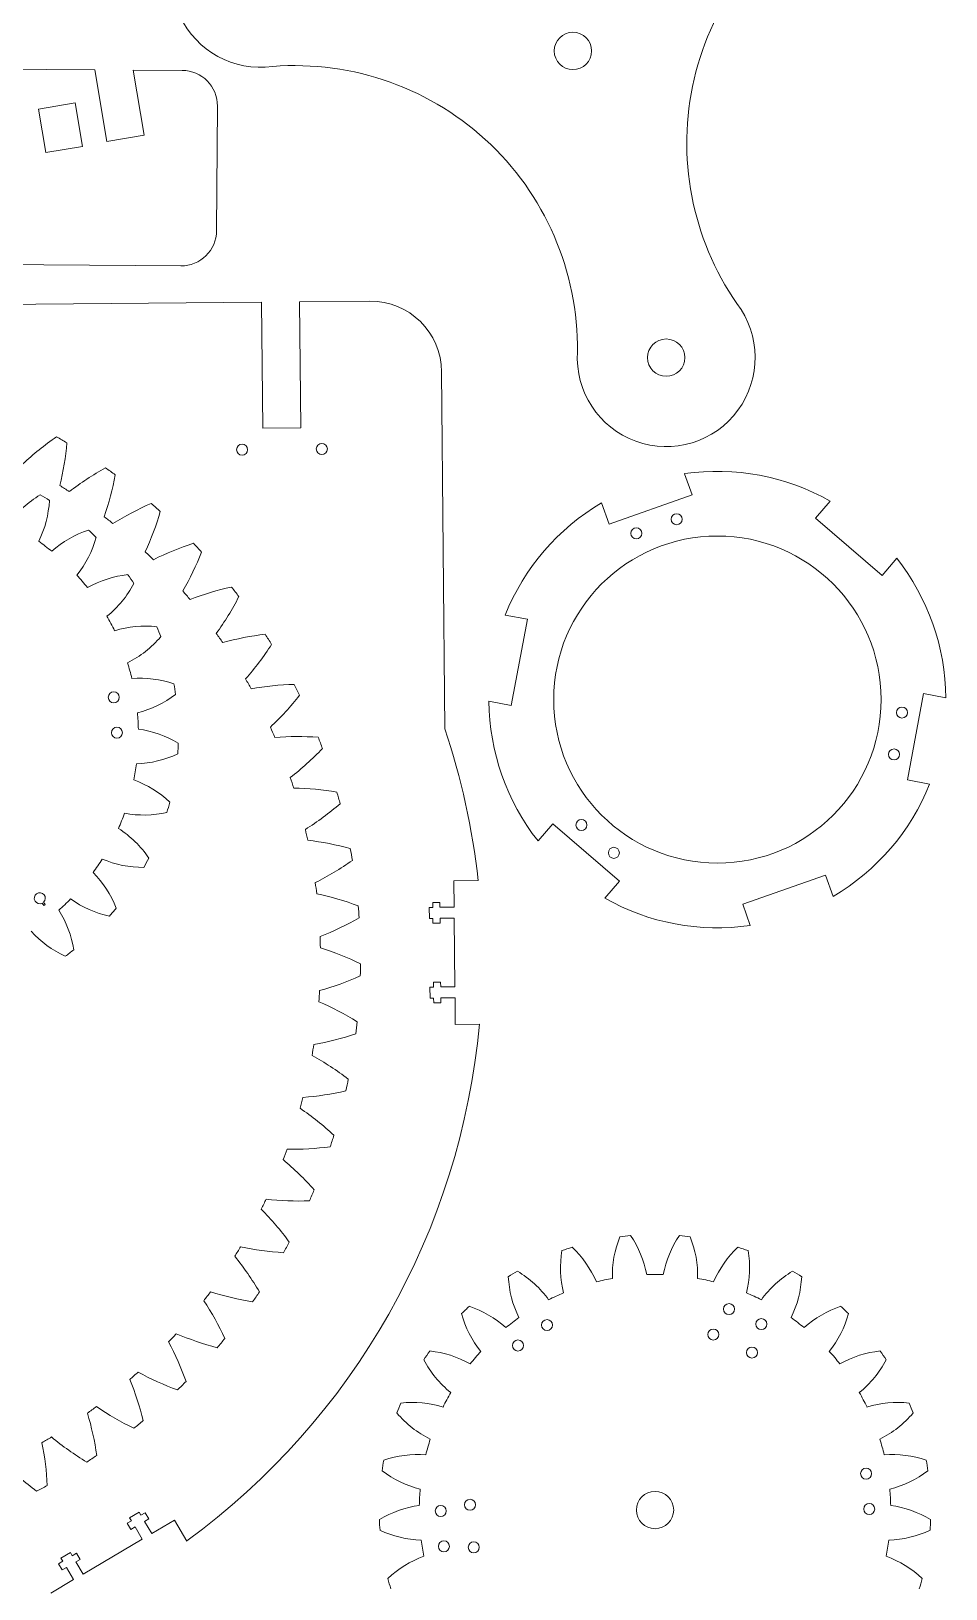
# Model space of a CAD drawing. Header units: millimetres. Extents: x 5 to 545, y 96 to 1497.
# Drawn here: x 288.2 to 545.2, y 639.1 to 1077.1 of the extents above; entities that cross this region are included whole.
import ezdxf

# ---------------------------------------------------------------- set-up
doc = ezdxf.new("R2010")
doc.units = ezdxf.units.MM

msp = doc.modelspace()

# ---------------------------------------------------------------- linework, layer by layer
at = {"color": 7, "linetype": 'Continuous', "lineweight": 15}
for p, q in [((306.06, 1066.28), (133.95, 1067.5)), ((306.06, 1066.28), (309.48, 1046.08)), ((319.93, 1047.85), (316.83, 1066.2)), ((330.61, 1066.1), (316.83, 1066.2)), ((300.54, 1056.94), (290.29, 1055.21)), ((302.61, 1044.72), (300.54, 1056.94)), ((340.29, 1021.03), (340.54, 1056.03)), ((290.29, 1055.21), (292.35, 1042.98)), ((309.48, 1046.08), (319.93, 1047.85)), ((292.35, 1042.98), (302.61, 1044.72)), ((330.22, 1011.11), (30.23, 1013.24)), ((67.81, 998.4), (352.93, 1000.92)), ((352.93, 1000.92), (353.26, 965.48)), ((363.63, 1001.01), (383.36, 1001.19)), ((363.96, 965.58), (363.63, 1001.01)), ((404.43, 880.92), (403.54, 981.37)), ((353.26, 965.48), (363.96, 965.58)), ((471.82, 952.68), (473.92, 946.69)), ((473.92, 946.69), (450.62, 938.51)), ((450.62, 938.51), (448.51, 944.5)), ((508.57, 940.17), (512.71, 944.99)), ((527.31, 924.08), (508.57, 940.17)), ((531.45, 928.9), (527.31, 924.08)), ((421.41, 912.93), (427.65, 911.76)), ((427.65, 911.76), (423.08, 887.48)), ((534.43, 866.54), (538.99, 890.82)), ((538.99, 890.82), (545.24, 889.64)), ((423.08, 887.48), (416.84, 888.66)), ((540.67, 865.37), (534.43, 866.54)), ((430.63, 849.4), (434.76, 854.21)), ((434.76, 854.21), (453.5, 838.12)), ((407.01, 838.21), (413.8, 838.27)), ((407.07, 830.76), (407.01, 838.21)), ((453.5, 838.12), (449.37, 833.3)), ((488.16, 831.61), (511.46, 839.79)), ((511.46, 839.79), (513.56, 833.8)), ((291.32, 831.91), (291.78, 831.26)), ((292.1, 831.48), (291.64, 832.14)), ((291.78, 831.26), (292.1, 831.48)), ((400.07, 830.7), (401.07, 830.71)), ((400.1, 827.6), (400.07, 830.7)), ((401.06, 832.08), (403.06, 832.1)), ((401.07, 830.71), (401.06, 832.08)), ((403.06, 832.1), (403.07, 830.73)), ((403.07, 830.73), (407.07, 830.76)), ((490.26, 825.61), (488.16, 831.61)), ((401.1, 827.61), (400.1, 827.6)), ((401.11, 826.23), (401.1, 827.61)), ((403.11, 826.25), (401.11, 826.23)), ((407.1, 827.66), (403.1, 827.63)), ((403.1, 827.63), (403.11, 826.25)), ((407.27, 808.36), (407.1, 827.66)), ((400.27, 808.3), (401.27, 808.31)), ((400.3, 805.2), (400.27, 808.3)), ((401.26, 809.68), (403.26, 809.7)), ((401.27, 808.31), (401.26, 809.68)), ((403.26, 809.7), (403.27, 808.33)), ((403.27, 808.33), (407.27, 808.36)), ((401.3, 805.21), (400.3, 805.2)), ((401.31, 803.83), (401.3, 805.21)), ((403.31, 803.85), (401.31, 803.83)), ((407.3, 805.26), (403.3, 805.23)), ((403.3, 805.23), (403.31, 803.85)), ((407.36, 797.81), (407.3, 805.26)), ((414.15, 797.87), (407.36, 797.81)), ((315.16, 657.48), (316.35, 658.18)), ((316.18, 655.75), (315.16, 657.48)), ((315.84, 659.04), (318.51, 660.61)), ((316.35, 658.18), (315.84, 659.04)), ((318.51, 660.61), (319.02, 659.75)), ((319.02, 659.75), (320.2, 660.45)), ((321.22, 658.72), (320.04, 658.03)), ((320.04, 658.03), (322.07, 654.58)), ((320.2, 660.45), (321.22, 658.72)), ((322.07, 654.58), (328.49, 658.36)), ((328.49, 658.36), (331.93, 652.51)), ((302.77, 643.21), (319.4, 653.01)), ((317.37, 656.45), (316.18, 655.75)), ((319.4, 653.01), (317.37, 656.45)), ((296.54, 647.67), (299.22, 649.24)), ((299.22, 649.24), (299.72, 648.38)), ((299.72, 648.38), (300.9, 649.07)), ((300.9, 649.07), (301.92, 647.35)), ((295.86, 646.1), (297.05, 646.81)), ((296.88, 644.38), (295.86, 646.1)), ((297.05, 646.81), (296.54, 647.67)), ((298.07, 645.08), (296.88, 644.38)), ((300.1, 641.64), (298.07, 645.08)), ((301.92, 647.35), (300.74, 646.66)), ((300.74, 646.66), (302.77, 643.21)), ((293.68, 637.85), (300.1, 641.64))]:
    msp.add_line(p, q, dxfattribs=at)
for centre, radius in [((440.43, 1071.57), 5.25), ((466.65, 985.31), 5.25), ((347.47, 959.43), 1.55), ((369.87, 959.63), 1.55), ((469.59, 939.87), 1.55), ((481.04, 889.15), 46), ((458.26, 935.89), 1.55), ((311.41, 889.78), 1.55), ((532.91, 885.5), 1.55), ((312.28, 879.82), 1.55), ((530.69, 873.71), 1.55), ((442.84, 853.87), 1.55), ((451.94, 846.05), 1.55), ((484.32, 717.72), 1.55), ((433.17, 713.23), 1.55), ((493.38, 713.5), 1.55), ((479.88, 710.58), 1.55), ((424.98, 707.49), 1.55), ((490.76, 705.51), 1.55), ((522.84, 671.45), 1.55), ((463.51, 661.22), 5.25), ((403.3, 660.96), 1.55), ((411.53, 662.69), 1.55), ((523.71, 661.49), 1.55), ((404.17, 651), 1.55), ((412.58, 650.73), 1.55)]:
    msp.add_circle(centre, radius, dxfattribs=at)
for centre, radius, start, end in [((352.62, 1091.98), 25, 56.3611, 273.0729), ((551.95, 1045.64), 79.5, 119.2492, 214.5831), ((330.54, 1056.1), 10, 359.593, 89.593), ((362.21, 987.95), 79.5, 359.2544, 95.9581), ((330.29, 1021.11), 10, 269.593, 359.593), ((383.54, 981.19), 20, 0.5069, 90.5069), ((466.65, 985.31), 25, 176.3358, 37.4455), ((341.45, 896.18), 81.25, 124.6223, 133.2059), ((211.99, 816.29), 168.75, 59.271, 60.4213), ((217.27, 968.33), 81.25, 346.4864, 355.07), ((348.56, 883.32), 81.25, 119.0838, 127.6674), ((231.92, 967.11), 81.25, 340.9479, 349.5315), ((211.99, 816.29), 168.75, 53.7326, 54.8828), ((481.04, 889.15), 64.2, 60.4398, 98.2583), ((305.54, 921.78), 29, 120.682, 144.3654), ((252.07, 879.55), 77.5, 57.86, 60.071), ((211.99, 816.29), 157.5, 56.5049, 57.6489), ((264.34, 946.57), 29, 333.5657, 357.2491), ((354.39, 869.82), 81.25, 113.5454, 122.129), ((246.38, 964.48), 81.25, 335.4095, 343.9931), ((211.99, 816.29), 168.75, 48.1941, 49.3444), ((481.04, 889.15), 64.2, 120.4398, 158.2583), ((211.99, 816.29), 157.5, 50.9665, 52.1105), ((252.07, 879.55), 66.25, 50.7622, 54.755), ((313.37, 909.3), 29, 108.2682, 131.9516), ((278.46, 942.37), 29, 321.1519, 344.8353), ((252.07, 879.55), 77.5, 45.4462, 47.6572), ((211.99, 816.29), 157.5, 45.428, 46.572), ((358.89, 855.83), 81.25, 108.0069, 116.5905), ((260.52, 960.47), 81.25, 329.871, 338.4546), ((211.99, 816.29), 168.75, 42.6556, 43.8059), ((481.04, 889.15), 64.2, 0.4398, 38.2583), ((252.07, 879.55), 66.25, 38.3484, 42.3412), ((318.33, 895.43), 29, 95.8544, 119.5378), ((291.34, 935.23), 29, 308.7381, 332.4215), ((252.07, 879.55), 77.5, 33.0324, 35.2434), ((362.02, 841.47), 81.25, 102.4685, 111.0521), ((211.99, 816.29), 168.75, 37.1172, 38.2674), ((211.99, 816.29), 157.5, 39.8895, 41.0335), ((274.21, 955.11), 81.25, 324.3326, 332.9162), ((252.07, 879.55), 66.25, 25.9346, 29.9274), ((320.19, 880.81), 29, 83.4406, 107.124), ((302.39, 925.48), 29, 296.3243, 320.0077), ((252.07, 879.55), 77.5, 20.6186, 22.8297), ((211.99, 816.29), 157.5, 34.3511, 35.4951), ((363.75, 826.87), 81.25, 96.93, 105.5136), ((211.99, 816.29), 168.75, 31.5787, 32.729), ((287.32, 948.46), 81.25, 318.7941, 327.3777), ((252.07, 879.55), 66.25, 13.5208, 17.5137), ((318.87, 866.14), 29, 71.0268, 94.7102), ((211.99, 816.29), 157.5, 28.8126, 29.9566), ((311.09, 913.59), 29, 283.9105, 307.5939), ((252.07, 879.55), 77.5, 8.2048, 10.4159), ((364.07, 812.17), 81.25, 91.3915, 99.9751), ((299.73, 940.57), 81.25, 313.2556, 321.8392), ((211.99, 816.29), 168.75, 26.0402, 27.1905), ((252.07, 879.55), 66.25, 1.107, 5.0999), ((481.04, 889.15), 64.2, 180.4398, 218.2583), ((314.42, 852.1), 29, 58.613, 82.2964), ((211.99, 816.29), 157.5, 23.2742, 24.4181), ((211.99, 816.29), 203, 6.2177, 18.5657), ((252.07, 879.55), 77.5, 355.791, 358.0021), ((362.96, 797.51), 81.25, 85.8531, 94.4367), ((211.99, 816.29), 168.75, 20.5018, 21.6521), ((317.03, 900.11), 29, 271.4967, 295.1801), ((311.31, 931.52), 81.25, 307.7172, 316.3008), ((252.07, 879.55), 66.25, 348.6932, 352.6861), ((307.06, 839.34), 29, 46.1992, 69.8826), ((211.99, 816.29), 157.5, 17.7357, 18.8797), ((360.44, 783.03), 81.25, 80.3146, 88.8982), ((211.99, 816.29), 168.75, 14.9633, 16.1136), ((481.04, 889.15), 64.2, 300.4398, 338.2583), ((252.07, 879.55), 77.5, 343.3772, 345.5883), ((321.97, 921.4), 81.25, 302.1787, 310.7623), ((252.07, 879.55), 66.25, 336.2795, 340.2723), ((319.93, 885.67), 29, 259.0829, 282.7663), ((297.13, 828.45), 29, 33.7854, 57.4688), ((211.99, 816.29), 157.5, 12.1972, 13.3412), ((356.54, 768.86), 81.25, 74.7762, 83.3598), ((211.99, 816.29), 168.75, 9.4249, 10.5751), ((252.07, 879.55), 66.25, 323.8657, 327.8585), ((319.66, 870.94), 29, 246.6691, 270.3525), ((252.07, 879.55), 77.5, 330.9635, 333.1745), ((331.6, 910.29), 81.25, 296.6402, 305.2238), ((285.09, 819.96), 29, 21.3716, 45.055), ((211.99, 816.29), 157.5, 6.6588, 7.8028), ((290.6, 833.28), 1.55, 312.4301, 297.6028), ((252.07, 879.55), 66.25, 311.4519, 315.4447), ((316.22, 856.61), 29, 234.2553, 257.9387), ((351.29, 755.13), 81.25, 69.2377, 77.8213), ((481.04, 889.15), 64.2, 240.4398, 278.2583), ((271.51, 814.26), 29, 8.9578, 32.6412), ((252.07, 879.55), 77.5, 318.5497, 320.7607), ((211.99, 816.29), 168.75, 3.8864, 5.0367), ((309.79, 843.36), 29, 221.8415, 245.5249), ((340.12, 898.31), 81.25, 291.1018, 299.6854), ((211.99, 816.29), 157.5, 1.1203, 2.2643), ((344.74, 741.97), 81.25, 63.6992, 72.2828), ((252.07, 879.55), 77.5, 306.1359, 308.3469), ((347.43, 885.56), 81.25, 285.5633, 294.1469), ((211.99, 816.29), 168.75, 358.3479, 359.4982), ((211.99, 816.29), 157.5, 355.5819, 356.7258), ((336.94, 729.5), 81.25, 58.1608, 66.7444), ((211.99, 816.29), 203, 306.2177, 354.7961), ((211.99, 816.29), 168.75, 352.8095, 353.9598), ((353.49, 872.17), 81.25, 280.0249, 288.6085), ((211.99, 816.29), 157.5, 350.0434, 351.1874), ((327.98, 717.85), 81.25, 52.6223, 61.2059), ((211.99, 816.29), 168.75, 347.271, 348.4213), ((211.99, 816.29), 157.5, 344.5049, 345.6489), ((358.22, 858.25), 81.25, 274.4864, 283.07), ((317.94, 707.12), 81.25, 47.0838, 55.6674), ((211.99, 816.29), 157.5, 338.9665, 340.1105), ((361.59, 843.94), 81.25, 268.9479, 277.5315), ((211.99, 816.29), 168.75, 341.7326, 342.8828), ((306.91, 697.4), 81.25, 41.5454, 50.129), ((211.99, 816.29), 168.75, 336.1941, 337.3444), ((211.99, 816.29), 157.5, 333.428, 334.572), ((294.99, 688.79), 81.25, 36.0069, 44.5905), ((363.56, 829.37), 81.25, 263.4095, 271.9931), ((211.99, 816.29), 168.75, 330.6556, 331.8059), ((480.52, 727.19), 29, 157.9234, 181.6067), ((463.51, 661.22), 77.5, 95.1014, 97.3124), ((432.71, 722), 29, 10.8071, 34.4904), ((494.3, 722), 29, 145.5096, 169.1929), ((463.51, 661.22), 77.5, 82.6876, 84.8986), ((446.5, 727.19), 29, 358.3933, 22.0766), ((211.99, 816.29), 157.5, 327.8895, 329.0335), ((282.3, 681.38), 81.25, 30.4685, 39.0521), ((364.11, 814.68), 81.25, 257.871, 266.4546), ((465.94, 729.31), 29, 170.3371, 194.0205), ((463.51, 661.22), 77.5, 107.5152, 109.7262), ((420.37, 713.96), 29, 23.2208, 46.9042), ((506.64, 713.96), 29, 133.0958, 156.7792), ((463.51, 661.22), 77.5, 70.2738, 72.4848), ((461.08, 729.31), 29, 345.9795, 9.6629), ((463.51, 661.22), 77.5, 119.929, 122.14), ((410.04, 703.45), 29, 35.6346, 59.318), ((463.51, 661.22), 66.25, 88.0036, 91.9964), ((516.97, 703.45), 29, 120.682, 144.3654), ((463.51, 661.22), 77.5, 57.86, 60.071), ((451.24, 728.24), 29, 182.7509, 206.4343), ((463.51, 661.22), 66.25, 100.4174, 104.4102), ((463.51, 661.22), 66.25, 75.5898, 79.5826), ((475.77, 728.24), 29, 333.5657, 357.2491), ((211.99, 816.29), 157.5, 322.3511, 323.4951), ((268.95, 675.22), 81.25, 24.93, 33.5136), ((363.25, 800.01), 81.25, 252.3326, 260.9162), ((211.99, 816.29), 168.75, 325.1172, 326.2674), ((463.51, 661.22), 77.5, 132.3428, 134.5538), ((402.21, 690.97), 29, 48.0484, 71.7318), ((463.51, 661.22), 66.25, 112.8312, 116.824), ((463.51, 661.22), 66.25, 63.176, 67.1688), ((524.8, 690.97), 29, 108.2682, 131.9516), ((463.51, 661.22), 77.5, 45.4462, 47.6572), ((437.12, 724.04), 29, 195.1647, 218.8481), ((463.51, 661.22), 66.25, 125.245, 129.2378), ((463.51, 661.22), 66.25, 50.7622, 54.755), ((489.89, 724.04), 29, 321.1519, 344.8353), ((211.99, 816.29), 157.5, 316.8126, 317.9566), ((360.97, 785.49), 81.25, 246.7941, 255.3777), ((255.07, 670.38), 81.25, 19.3915, 27.9751), ((211.99, 816.29), 168.75, 319.5787, 320.729), ((463.51, 661.22), 77.5, 144.7566, 146.9676), ((397.25, 677.1), 29, 60.4622, 84.1456), ((463.51, 661.22), 66.25, 137.6588, 141.6516), ((463.51, 661.22), 66.25, 38.3484, 42.3412), ((529.76, 677.1), 29, 95.8544, 119.5378), ((463.51, 661.22), 77.5, 33.0324, 35.2434), ((424.24, 716.9), 29, 207.5785, 231.2619), ((502.77, 716.9), 29, 308.7381, 332.4215), ((211.99, 816.29), 157.5, 311.2742, 312.4181), ((240.79, 666.91), 81.25, 13.8531, 22.4367), ((357.3, 771.25), 81.25, 241.2556, 249.8392), ((211.99, 816.29), 168.75, 314.0402, 315.1905), ((463.51, 661.22), 66.25, 150.0726, 154.0654), ((463.51, 661.22), 66.25, 25.9346, 29.9274), ((211.99, 816.29), 157.5, 305.7357, 306.8797), ((226.24, 664.82), 81.25, 8.3146, 16.8982), ((352.28, 757.44), 81.25, 235.7172, 244.3008), ((463.51, 661.22), 77.5, 157.1703, 159.3814), ((413.19, 707.15), 29, 219.9923, 243.6757), ((395.39, 662.48), 29, 72.876, 96.5594), ((531.62, 662.48), 29, 83.4406, 107.124), ((513.82, 707.15), 29, 296.3243, 320.0077), ((463.51, 661.22), 77.5, 20.6186, 22.8297), ((211.99, 816.29), 168.75, 308.5018, 309.6521), ((211.99, 816.29), 157.5, 300.1972, 301.3412), ((211.55, 664.16), 81.25, 2.7762, 11.3598), ((345.94, 744.17), 81.25, 230.1787, 238.7623), ((463.51, 661.22), 66.25, 162.4863, 166.4792), ((463.51, 661.22), 66.25, 13.5208, 17.5137), ((211.99, 816.29), 168.75, 302.9633, 304.1136), ((463.51, 661.22), 77.5, 169.5841, 171.7952), ((396.71, 647.81), 29, 85.2898, 108.9732), ((530.3, 647.81), 29, 71.0268, 94.7102), ((463.51, 661.22), 77.5, 8.2048, 10.4159), ((338.36, 731.58), 81.25, 224.6402, 233.2238), ((404.49, 695.26), 29, 232.4061, 256.0895), ((522.52, 695.26), 29, 283.9105, 307.5939), ((211.99, 816.29), 168.75, 297.4249, 298.5751), ((463.51, 661.22), 66.25, 174.9001, 178.893), ((463.51, 661.22), 66.25, 1.107, 5.0999), ((401.16, 633.77), 29, 97.7036, 121.387), ((525.85, 633.77), 29, 58.613, 82.2964), ((463.51, 661.22), 77.5, 181.9979, 184.209), ((463.51, 661.22), 77.5, 355.791, 358.0021), ((398.55, 681.78), 29, 244.8199, 268.5033), ((463.51, 661.22), 66.25, 187.3139, 191.3068), ((463.51, 661.22), 66.25, 348.6932, 352.6861), ((528.46, 681.78), 29, 271.4967, 295.1801), ((408.52, 621.01), 29, 110.1174, 133.8008), ((518.49, 621.01), 29, 46.1992, 69.8826), ((463.51, 661.22), 77.5, 194.4117, 196.6228), ((463.51, 661.22), 77.5, 343.3772, 345.5883)]:
    msp.add_arc(centre, radius, start, end, dxfattribs=at)

doc.saveas('drawing.dxf')
